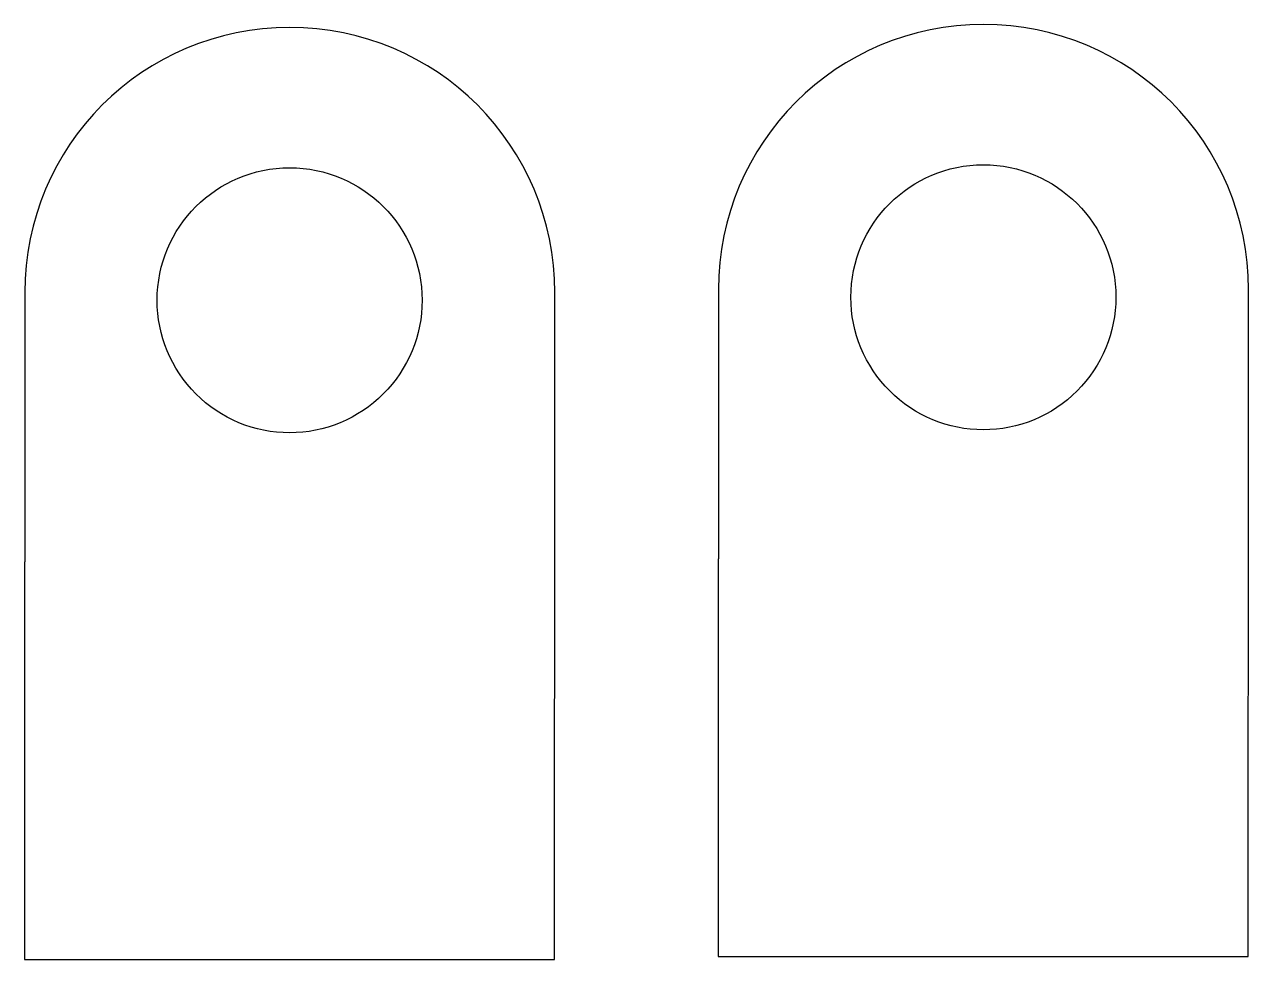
# Model space of a CAD drawing. Header units: millimetres. Extents: x 2.9 to 49.1, y 259.6 to 294.9.
import ezdxf

# ---------------------------------------------------------------- set-up
doc = ezdxf.new("R2010")
doc.units = ezdxf.units.MM
doc.layers.add('Layer_1', color=7, linetype='CONTINUOUS')

msp = doc.modelspace()

# ---------------------------------------------------------------- linework, layer by layer
at = {"layer": 'Layer_1', "color": 7}
for points in [[(12.943425, 294.761781)], [(39.124122, 294.873991)], [(44.117686, 284.582402)], [(17.936989, 284.470193)]]:
    msp.add_lwpolyline(points, close=True, dxfattribs=at)
for points in [[(2.94354, 284.761872), (2.94354, 274.59868), (2.93062, 274.59868), (2.93062, 259.59856), (22.930436, 259.59856), (22.930436, 269.24603)], [(22.943336, 269.76176), (22.943336, 284.761872)], [(29.124237, 284.874082), (29.124237, 274.710891), (29.111317, 274.710891), (29.111317, 259.710771), (49.111133, 259.710771), (49.111133, 269.358241)], [(49.124033, 269.873971), (49.124033, 284.874082)]]:
    msp.add_lwpolyline(points, dxfattribs=at)
for points in [[(12.943446, 294.761781), (7.403452, 294.761781), (2.94354, 290.301871), (2.94354, 284.761872)], [(22.943336, 284.761872), (22.943336, 290.301871), (18.483416, 294.761781), (12.943425, 294.761781)], [(39.124143, 294.873991), (33.584149, 294.873991), (29.124237, 290.414083), (29.124237, 284.874082)], [(49.124033, 284.874082), (49.124033, 290.414083), (44.664113, 294.873991), (39.124122, 294.873991)], [(7.936989, 284.470193), (7.936989, 287.231617), (10.175565, 289.470192), (12.936989, 289.470192)], [(12.936989, 289.470192), (15.698413, 289.470192), (17.936989, 287.231617), (17.936989, 284.470193)], [(34.117686, 284.582402), (34.117686, 287.343826), (36.356262, 289.582401), (39.117686, 289.582401)], [(39.117686, 289.582401), (41.87911, 289.582401), (44.117686, 287.343826), (44.117686, 284.582402)], [(35.582152, 281.046868), (34.64447, 281.98455), (34.117686, 283.25632), (34.117686, 284.582402)], [(44.117686, 284.582402), (44.117686, 283.25632), (43.590902, 281.98455), (42.65322, 281.046868)], [(9.401455, 280.934659), (8.463773, 281.872341), (7.936989, 283.144111), (7.936989, 284.470193)], [(17.936989, 284.470193), (17.936989, 283.144111), (17.410205, 281.872341), (16.472523, 280.934659)], [(12.936989, 279.470193), (11.610907, 279.470193), (10.339137, 279.996977), (9.401455, 280.934659)], [(16.472523, 280.934659), (15.534841, 279.996977), (14.263071, 279.470193), (12.936989, 279.470193)], [(39.117686, 279.582402), (37.791604, 279.582402), (36.519834, 280.109186), (35.582152, 281.046868)], [(42.65322, 281.046868), (41.715538, 280.109186), (40.443768, 279.582402), (39.117686, 279.582402)], [(49.111133, 269.358241), (49.120133, 269.529161), (49.124033, 269.700851), (49.124033, 269.873971)], [(22.930436, 269.24603), (22.939436, 269.41694), (22.943336, 269.58863), (22.943336, 269.76176)]]:
    msp.add_open_spline(points, degree=3, dxfattribs=at)

doc.saveas('drawing.dxf')
